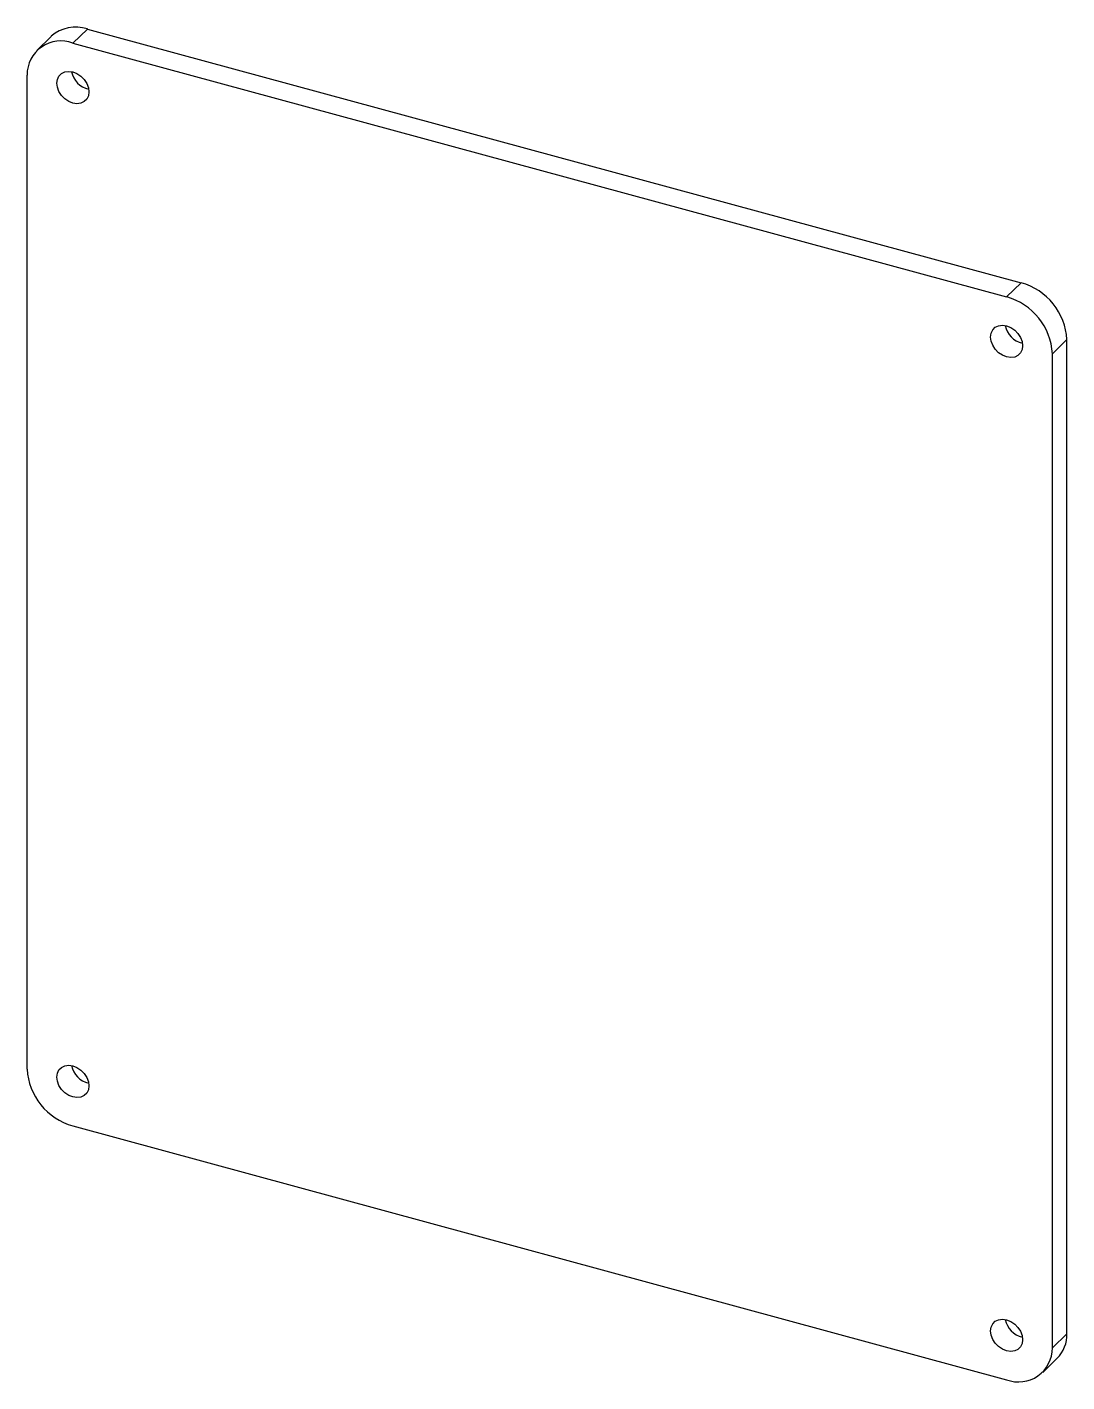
# Paper-space layout '_Trimetric' of a CAD drawing. Header units: millimetres. Extents: x -1 to 99, y -27 to 104.
import ezdxf

# ---------------------------------------------------------------- set-up
doc = ezdxf.new("R2010")
doc.units = ezdxf.units.MM

psp = doc.layouts.new('_Trimetric')

# ---------------------------------------------------------------- linework, layer by layer
at = {"color": 7, "linetype": 'Continuous', "lineweight": 25}
for p, q in [((0.93, 102.66), (-0.47, 101.3)), ((4.42, 103.37), (3.02, 102.01)), ((4.42, 103.37), (94.63, 78.86)), ((3.02, 102.01), (93.23, 77.49)), ((-1.4, 2.92), (-1.4, 98.92)), ((93.23, 77.49), (94.63, 78.86)), ((99.05, 73.37), (97.65, 72)), ((99.05, -22.64), (99.05, 73.37)), ((97.65, -24), (97.65, 72)), ((3.02, -2.57), (93.23, -27.09)), ((97.65, -24), (99.05, -22.64)), ((96.73, -26.38), (98.13, -25.01))]:
    psp.add_line(p, q, dxfattribs=at)
at = {"color": 7, "linetype": 'Continuous', "lineweight": 25, "flags": 128}
for points in [[(1.47, 98.14), (1.53, 98.51), (1.68, 98.83), (1.93, 99.08), (2.25, 99.23), (2.62, 99.28), (3.02, 99.22), (3.42, 99.06), (3.8, 98.81), (4.12, 98.48), (4.36, 98.11), (4.52, 97.7), (4.57, 97.3), (4.52, 96.93), (4.36, 96.61), (4.12, 96.36), (3.8, 96.21), (3.42, 96.16), (3.02, 96.22), (2.62, 96.38), (2.25, 96.63), (1.93, 96.96), (1.68, 97.33), (1.53, 97.74), (1.47, 98.14)], [(91.68, 73.62), (91.74, 74), (91.89, 74.32), (92.14, 74.56), (92.46, 74.71), (92.83, 74.76), (93.23, 74.7), (93.63, 74.54), (94.01, 74.29), (94.33, 73.97), (94.57, 73.59), (94.73, 73.18), (94.78, 72.78), (94.73, 72.41), (94.57, 72.09), (94.33, 71.84), (94.01, 71.69), (93.63, 71.65), (93.23, 71.7), (92.83, 71.86), (92.46, 72.11), (92.14, 72.44), (91.89, 72.82), (91.74, 73.22), (91.68, 73.62)], [(1.47, 2.14), (1.53, 2.51), (1.68, 2.83), (1.93, 3.08), (2.25, 3.23), (2.62, 3.28), (3.02, 3.22), (3.42, 3.06), (3.8, 2.81), (4.12, 2.48), (4.36, 2.1), (4.52, 1.7), (4.57, 1.3), (4.52, 0.92), (4.36, 0.6), (4.12, 0.36), (3.8, 0.21), (3.42, 0.16), (3.02, 0.22), (2.62, 0.38), (2.25, 0.63), (1.93, 0.95), (1.68, 1.33), (1.53, 1.74), (1.47, 2.14)], [(91.68, -22.38), (91.74, -22.01), (91.89, -21.69), (92.14, -21.44), (92.46, -21.29), (92.83, -21.24), (93.23, -21.3), (93.63, -21.46), (94.01, -21.71), (94.33, -22.04), (94.57, -22.41), (94.73, -22.82), (94.78, -23.22), (94.73, -23.59), (94.57, -23.91), (94.33, -24.16), (94.01, -24.31), (93.63, -24.36), (93.23, -24.3), (92.83, -24.14), (92.46, -23.89), (92.14, -23.56), (91.89, -23.19), (91.74, -22.78), (91.68, -22.38)]]:
    psp.add_lwpolyline(points, dxfattribs=at)
at = {"color": 7, "linetype": 'Continuous', "lineweight": 25}
for centre, radius, start, end in [((3.29, 99.99), 3.57, 71.503, 131.407), ((1.86, 98.96), 3.26, 69.1929, 180.5916), ((5, 99.65), 2.14, 190.7709, 257.8392), ((93.02, 73.03), 6.05, 3.2284, 74.497), ((91.62, 71.66), 6.05, 3.2284, 74.497), ((95.21, 75.13), 2.14, 190.7709, 257.8392), ((4.64, 3.26), 6.05, 183.2284, 254.497), ((5, 3.65), 2.14, 190.7709, 257.8392), ((95.21, -20.87), 2.14, 190.7709, 257.8392), ((95.84, -22.75), 3.22, 315.2828, 1.983), ((94.39, -24.04), 3.26, 249.1929, 0.5916)]:
    psp.add_arc(centre, radius, start, end, dxfattribs=at)

doc.saveas('drawing.dxf')
